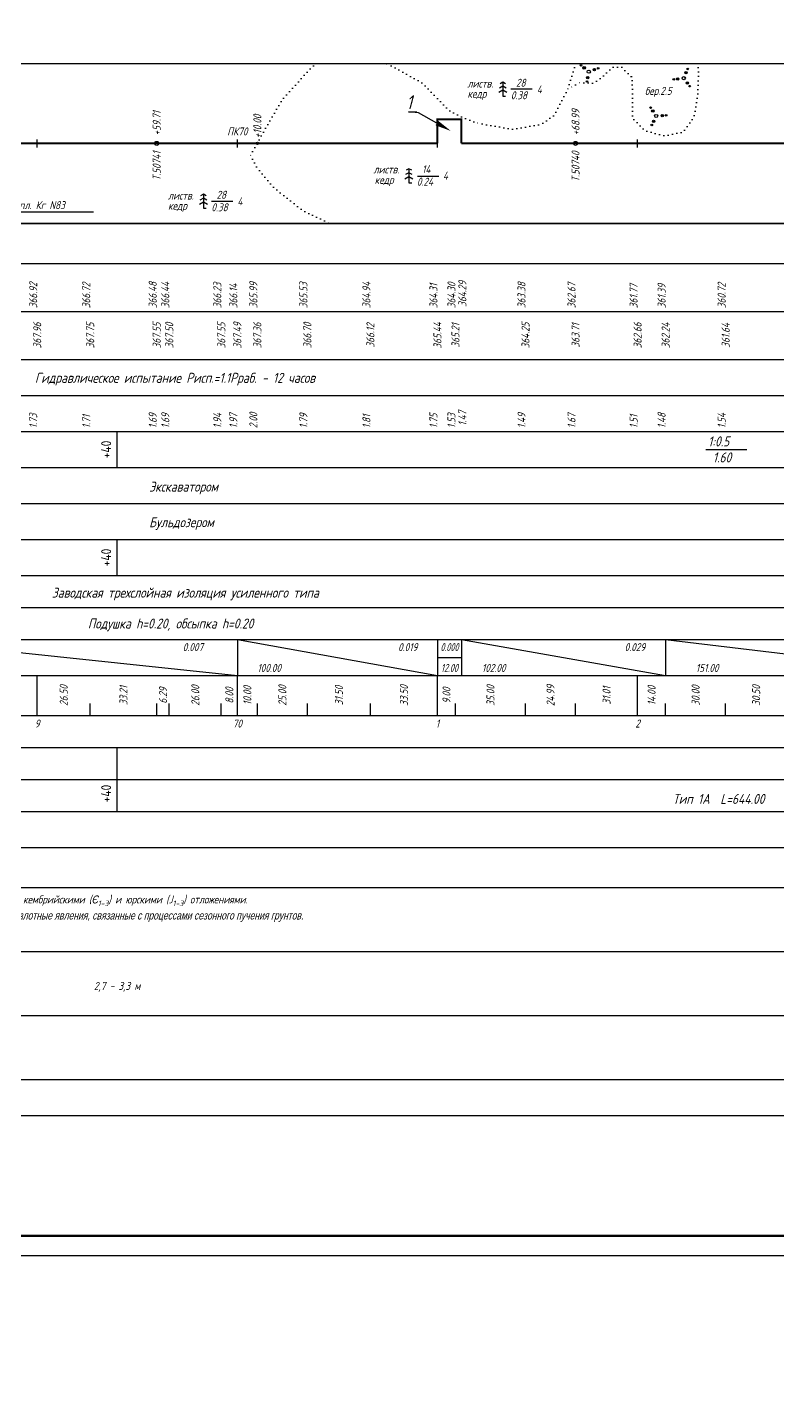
# Model space of a CAD drawing. Extents: x 0 to 1712, y -36 to 643.
# Drawn here: x 572.9 to 760.4, y 0 to 342.2 of the extents above; entities that cross this region are included whole.
import ezdxf
from ezdxf import colors
from ezdxf.entities.mleader import LeaderData, LeaderLine
from ezdxf.enums import TextEntityAlignment as Align
from ezdxf.math import Vec2, Vec3

# ---------------------------------------------------------------- set-up
doc = ezdxf.new("R2010")
doc.units = 0
doc.linetypes.add('ИИDot', pattern=[1, 0, -1])
doc.layers.add('ИИ_ОФОРМЛЕНИЕ_025', color=7, linetype='Continuous', lineweight=25)
doc.layers.add('ИИ_ПРОФИЛЬ_025', color=7, linetype='Continuous', lineweight=25)
for name, color, linetype in [('Отметки красные', 7, 'Continuous'), ('Подвал', 7, 'Continuous'), ('ТХ-Л', 140, 'Continuous')]:
    doc.layers.add(name, color=color, linetype=linetype)
doc.styles.add('VNIPISIMPLEXCUR', font='simplex.shx', dxfattribs={"width": 0.8, "oblique": 15})
doc.dimstyles.new('ИИ-1000-м-dm$2', dxfattribs={"dimtxt": 2.5, "dimasz": 2.5, "dimexe": 1.25, "dimexo": 0, "dimgap": 1, "dimtad": 2, "dimtoh": 1, "dimzin": 1, "dimdsep": 46, "dimtxsty": 'VNIPISIMPLEXCUR', "dimcen": 2.5, "dimaunit": 1, "dimazin": 0, "dimtfac": 1, "dimtmove": 1, "dimatfit": 2, "dimfxl": 1, "dimarcsym": 0})

# ---------------------------------------------------------------- blocks, each defined once
blk = doc.blocks.new('ИИ053952')
at = {"linetype": 'Continuous', "lineweight": 25}
h = blk.add_hatch(color=0, dxfattribs=at)
edge = h.paths.add_edge_path()
edge.add_arc((-1.31, 2.13), 0.2, 0, 360)
h = blk.add_hatch(color=0, dxfattribs=at)
edge = h.paths.add_edge_path()
edge.add_arc((-0.79, 1.28), 0.3, 0, 360)
h = blk.add_hatch(color=0, dxfattribs=at)
edge = h.paths.add_edge_path()
edge.add_arc((1.5, 0.04), 0.3, 0, 360)
h = blk.add_hatch(color=0, dxfattribs=at)
edge = h.paths.add_edge_path()
edge.add_arc((2.5, 0.07), 0.2, 0, 360)
h = blk.add_hatch(color=0, dxfattribs=at)
edge = h.paths.add_edge_path()
edge.add_arc((-1.19, -2.2), 0.2, 0, 360)
h = blk.add_hatch(color=0, dxfattribs=at)
edge = h.paths.add_edge_path()
edge.add_arc((-0.71, -1.32), 0.3, 0, 360)
at = {"color": 0, "linetype": 'Continuous', "lineweight": 25}
for centre, radius in [((-1.31, 2.13), 0.2), ((-0.79, 1.28), 0.3), ((0, 0), 0.4), ((1.5, 0.04), 0.3), ((2.5, 0.07), 0.2), ((-1.19, -2.2), 0.2), ((-0.71, -1.32), 0.3)]:
    blk.add_circle(centre, radius, dxfattribs=at)
blk = doc.blocks.new('ИИ053672А')
at = {"color": 0, "linetype": 'Continuous'}
for points in [[(0.7, 3.1), (0, 3.5), (-0.7, 3.1)], [(0, 3.5), (0, 0), (0.7, 0)], [(1, 0.92), (0, 1.5), (-1, 0.92)], [(0.85, 2.01), (0, 2.5), (-0.85, 2.01)]]:
    blk.add_lwpolyline(points, dxfattribs=at)
at = {"color": 0, "linetype": 'Continuous', "style": 'VNIPISIMPLEXCUR', "oblique": 15, "width": 0.8}
blk.add_attdef('RACE1', text='', height=2, dxfattribs=at).set_placement((-2, 2.25), align=Align.RIGHT)
blk.add_attdef('HEIGHT', (2, 2.25), '', height=2, dxfattribs=at)
blk.add_attdef('RACE2', text='', height=2, dxfattribs=at).set_placement((-2, 1.25), align=Align.TOP_RIGHT)
blk.add_attdef('THICKNESS', text='', height=2, dxfattribs=at).set_placement((2, 1.25), align=Align.TOP_LEFT)
blk.add_attdef('DISTANCE', text='', height=2, dxfattribs=at).set_placement((8.5, 1.75), align=Align.MIDDLE_LEFT)
blk = doc.blocks.new('ИИ03А2Х4')
at = {"color": 0, "linetype": 'Continuous', "lineweight": 25}
blk.add_lwpolyline([(0, 0), (0, 594), (1682, 594), (1682, 0)], close=True, dxfattribs=at)
at = {"color": 0, "linetype": 'Continuous', "lineweight": 50}
blk.add_lwpolyline([(20, 5), (20, 589), (1677, 589), (1677, 5)], close=True, dxfattribs=at)
at = {"color": 0, "linetype": 'Continuous', "style": 'VNIPISIMPLEXCUR', "oblique": 15, "width": 0.8, "flags": 8}
blk.add_attdef('FORMAT', text='', height=2.5, dxfattribs=at).set_placement((1677, 1.25), align=Align.RIGHT)
blk = doc.blocks.new('ИИ15002')
at = {"linetype": 'Continuous', "lineweight": 25}
h = blk.add_hatch(color=0, dxfattribs=at)
edge = h.paths.add_edge_path()
edge.add_arc((0, 0), 0.3, 0, 360)
at = {"color": 0, "linetype": 'Continuous', "lineweight": 25}
blk.add_circle((0, 0), 0.3, dxfattribs=at)
at = {"color": 0, "linetype": 'Continuous', "style": 'VNIPISIMPLEXCUR', "oblique": 15, "width": 0.8}
blk.add_attdef('STATIONING', (1, 1.3), '', height=2, rotation=90, dxfattribs=at)
at = {"color": 7, "linetype": 'Continuous', "style": 'VNIPISIMPLEXCUR', "oblique": 15, "width": 0.8}
blk.add_attdef('HEIGHT', text='', height=2, dxfattribs=at).set_placement((0, -1.3), align=Align.TOP_CENTER)
blk = doc.blocks.new('*D30')
at = {"layer": 'Defpoints', "color": 0, "transparency": 16777216}
for p in [(974.43, 333.23, -184.58), (125.4, 313.23), (1125.4, 313.23), (981.49, 309.23), (982.4, 293.23, -184.58)]:
    blk.add_point(p, dxfattribs=at)
at = {"layer": 'ИИ_ПРОФИЛЬ_025', "color": 0, "lineweight": -2, "transparency": 16777216}
for p, q in [((982.31, 310.03), (985.89, 303.41)), ((985.89, 303.41), (993.55, 303.41))]:
    blk.add_line(p, q, dxfattribs=at)
blk.add_arc((978.42, 313.23), 5.04, 304.1476, 337.1185, dxfattribs=at)
at = {"layer": 'ИИ_ПРОФИЛЬ_025', "color": 0, "transparency": 16777216}
for points in [[(982.74, 311.33), (983.39, 311.2), (983.46, 313.23)], [(981.38, 308.75), (981.12, 309.36), (979.4, 308.28)]]:
    blk.add_solid(points, dxfattribs=at)
at = {"layer": 'ИИ_ПРОФИЛЬ_025', "color": 0, "transparency": 16777216, "insert": (989.97, 305.1), "char_height": 2, "attachment_point": 5, "style": 'VNIPISIMPLEXCUR'}
blk.add_mtext("78°44'", dxfattribs=at)
blk = doc.blocks.new('*D31')
at = {"layer": 'Defpoints', "color": 0, "transparency": 16777216}
for p in [(483.19, 333.23), (481.81, 317.63), (125.4, 313.23), (478.21, 313.22), (1125.4, 313.23)]:
    blk.add_point(p, dxfattribs=at)
at = {"layer": 'ИИ_ПРОФИЛЬ_025', "color": 0, "lineweight": -2, "transparency": 16777216}
for p, q in [((482.69, 316.73), (486.25, 319.5)), ((486.25, 319.5), (492.09, 319.5))]:
    blk.add_line(p, q, dxfattribs=at)
blk.add_arc((478.21, 313.23), 5.69, 20.2603, 55.7613, dxfattribs=at)
at = {"layer": 'ИИ_ПРОФИЛЬ_025', "color": 0, "transparency": 16777216}
for points in [[(481.27, 317.62), (481.55, 318.23), (479.58, 318.74)], [(483.87, 315.25), (483.22, 315.14), (483.9, 313.23)]]:
    blk.add_solid(points, dxfattribs=at)
at = {"layer": 'ИИ_ПРОФИЛЬ_025', "color": 0, "transparency": 16777216, "insert": (489.42, 321.19), "char_height": 2, "attachment_point": 5, "style": 'VNIPISIMPLEXCUR'}
blk.add_mtext("76°1'", dxfattribs=at)
blk = doc.blocks.new('*D32')
at = {"layer": 'Defpoints', "color": 0, "transparency": 16777216}
for p in [(470.32, 333.23), (125.4, 313.23), (1125.4, 313.23), (461.61, 308.68), (460.35, 293.23)]:
    blk.add_point(p, dxfattribs=at)
at = {"layer": 'ИИ_ПРОФИЛЬ_025', "color": 0, "lineweight": -2, "transparency": 16777216}
for p, q in [((460.7, 309.61), (456.06, 304.85)), ((456.06, 304.85), (450.22, 304.85))]:
    blk.add_line(p, q, dxfattribs=at)
blk.add_arc((465.34, 313.23), 5.88, 199.5904, 236.4241, dxfattribs=at)
at = {"layer": 'ИИ_ПРОФИЛЬ_025', "color": 0, "transparency": 16777216}
for points in [[(459.47, 311.2), (460.13, 311.31), (459.46, 313.23)], [(462.22, 308.64), (461.95, 308.03), (463.92, 307.52)]]:
    blk.add_solid(points, dxfattribs=at)
at = {"layer": 'ИИ_ПРОФИЛЬ_025', "color": 0, "transparency": 16777216, "insert": (452.89, 306.54), "char_height": 2, "attachment_point": 5, "style": 'VNIPISIMPLEXCUR'}
blk.add_mtext("76°1'", dxfattribs=at)
blk = doc.blocks.new('*D33')
at = {"layer": 'Defpoints', "color": 0, "transparency": 16777216}
for p in [(125.4, 313.23), (310.01, 313.24), (1125.4, 313.23), (306.41, 311.14), (310.02, 293.23)]:
    blk.add_point(p, dxfattribs=at)
at = {"layer": 'ИИ_ПРОФИЛЬ_025', "color": 0, "lineweight": -2, "transparency": 16777216}
for p, q in [((307.07, 310.28), (307.1, 302.16)), ((307.1, 302.16), (302.86, 302.16))]:
    blk.add_line(p, q, dxfattribs=at)
blk.add_arc((310.01, 313.23), 4.17, 207.7818, 242.2224, dxfattribs=at)
at = {"layer": 'ИИ_ПРОФИЛЬ_025', "color": 0, "transparency": 16777216}
for points in [[(306.01, 311.21), (306.65, 311.37), (305.85, 313.23)], [(308.15, 309.87), (307.99, 309.22), (310.01, 309.06)]]:
    blk.add_solid(points, dxfattribs=at)
at = {"layer": 'ИИ_ПРОФИЛЬ_025', "color": 0, "transparency": 16777216, "insert": (304.73, 303.66), "char_height": 2, "attachment_point": 5, "style": 'VNIPISIMPLEXCUR'}
blk.add_mtext('90%%d', dxfattribs=at)
blk = doc.blocks.new('*D34')
at = {"layer": 'Defpoints', "color": 0, "transparency": 16777216}
for p in [(140.6, 333.23), (143.59, 314.95), (125.4, 313.23), (140.6, 313.23), (1125.4, 313.23)]:
    blk.add_point(p, dxfattribs=at)
at = {"layer": 'ИИ_ПРОФИЛЬ_025', "color": 0, "lineweight": -2, "transparency": 16777216}
for p, q in [((143.04, 315.67), (144.38, 318.82)), ((144.38, 318.82), (148.62, 318.82))]:
    blk.add_line(p, q, dxfattribs=at)
blk.add_arc((140.6, 313.23), 3.45, 33.7265, 56.2791, dxfattribs=at)
at = {"layer": 'ИИ_ПРОФИЛЬ_025', "color": 0, "transparency": 16777216}
for points in [[(142.42, 315.78), (142.61, 316.41), (140.6, 316.67)], [(143.79, 315.24), (143.15, 315.04), (144.05, 313.23)]]:
    blk.add_solid(points, dxfattribs=at)
at = {"layer": 'ИИ_ПРОФИЛЬ_025', "color": 0, "transparency": 16777216, "insert": (146.75, 320.32), "char_height": 2, "attachment_point": 5, "style": 'VNIPISIMPLEXCUR'}
blk.add_mtext('90%%d', dxfattribs=at)

msp = doc.modelspace()

# ---------------------------------------------------------------- linework, layer by layer
at = {"layer": 'ИИ_ПРОФИЛЬ_025', "flags": 128}
for points in [[(125.3976, 333.2274), (1125.3976, 333.2274)], [(693.7247, 326.8315), (699.0804, 326.8315)], [(493.8976, 313.2274), (675.3976, 313.2274)], [(575.3976, 312.2274), (575.3976, 314.2274)], [(625.3976, 312.2274), (625.3976, 314.2274)], [(675.3976, 312.2274), (675.3976, 314.2274)], [(681.3976, 313.2274), (1075.3976, 313.2274)], [(725.3976, 312.2274), (725.3976, 314.2274)], [(670.3845, 305.0627), (675.7402, 305.0627)], [(618.9132, 298.8325), (624.2689, 298.8325)], [(589.4801, 296.0052), (556.5279, 296.0052), (556.5279, 293.3067)], [(125.3976, 293.2274), (1125.3976, 293.2274)], [(519.5958, 293.2274), (519.616, 293.3089), (1125.3976, 293.2726)], [(315.3976, 283.2274), (905.3976, 283.2274)], [(315.3976, 271.2274), (905.3976, 271.2274)], [(315.3976, 259.2274), (905.3976, 259.2274)], [(315.3976, 250.2274), (905.3976, 250.2274)], [(315.3976, 241.2274), (905.3976, 241.2274)], [(318.8192, 232.2274), (902.1976, 232.2274)], [(315.3976, 223.2274), (905.3976, 223.2274)], [(315.3976, 214.2274), (905.3976, 214.2274)], [(315.3976, 205.2274), (905.3976, 205.2274)], [(315.3976, 197.2274), (905.3976, 197.2274)], [(315.3976, 189.2274), (905.3976, 189.2274)], [(125.3976, 180.2274), (1125.3976, 180.2274)], [(575.3976, 170.2274), (575.3976, 180.2274)], [(625.3976, 170.2274), (625.3976, 180.2274)], [(675.3976, 170.2274), (675.3976, 180.2274)], [(725.3976, 170.2274), (725.3976, 180.2274)], [(588.6476, 170.2274), (588.6476, 173.2274)], [(605.2526, 170.2274), (605.2526, 173.2274)], [(608.3976, 170.2274), (608.3976, 173.2274)], [(621.3976, 170.2274), (621.3976, 173.2274)], [(630.3976, 170.2274), (630.3976, 173.2274)], [(642.8976, 170.2274), (642.8976, 173.2274)], [(658.6476, 170.2274), (658.6476, 173.2274)], [(679.8976, 170.2274), (679.8976, 173.2274)], [(697.3976, 170.2274), (697.3976, 173.2274)], [(709.8926, 170.2274), (709.8926, 173.2274)], [(732.3976, 170.2274), (732.3976, 173.2274)], [(747.3976, 170.2274), (747.3976, 173.2274)], [(125.3976, 170.2274), (1125.3976, 170.2274)], [(125.3976, 162.2274), (905.3976, 162.2274)], [(125.3976, 154.2274), (905.3976, 154.2274)], [(125.3976, 146.2274), (902.1976, 146.2274)], [(125.3976, 137.2274), (905.3976, 137.2274)], [(125.3976, 127.2274), (905.3976, 127.2274)], [(125.3976, 111.2274), (905.3976, 111.2274)], [(125.3976, 95.2274), (905.3976, 95.2274)], [(125.3976, 79.2274), (1125.3976, 79.2274)], [(125.3976, 70.2274), (1125.3976, 70.2274)], [(125.3976, 40.2274), (1125.3976, 40.2274)]]:
    msp.add_lwpolyline(points, dxfattribs=at)
at = {"layer": 'ИИ_ПРОФИЛЬ_025', "linetype": 'ИИDot', "flags": 128}
for points in [[(645.3218, 333.2274), (644.1569, 332.4908), (636.6004, 324.1693), (632.2803, 316.7223), (628.6882, 310.2807), (630.271, 307.264), (634.2464, 302.3915), (641.8079, 296.4232), (648.5396, 293.2274)], [(709.9349, 333.2274), (709.9334, 333.1562), (707.9919, 326.8371), (704.4731, 320.1585), (701.3665, 318.0251), (694.3548, 316.7585), (685.4415, 318.2797), (681.0061, 320.0213), (678.2128, 321.493), (671.6896, 328.3032), (664.0123, 332.5465), (662.1377, 333.2274)], [(740.2225, 333.2274), (740.6811, 331.7451), (740.3788, 324.9556), (739.4893, 319.7866), (736.7654, 316.1085), (732.1811, 315.115), (727.129, 316.4657), (724.0866, 319.6419), (724.1334, 324.2061), (724.046, 329.7587), (721.3541, 332.3569), (719.0704, 332.2491), (716.6337, 329.8619), (714.3704, 328.301), (710.8393, 328.393), (707.9919, 326.8371)]]:
    msp.add_lwpolyline(points, dxfattribs=at)
at = {"layer": 'ИИ_ПРОФИЛЬ_025'}
for centre in [(605.2526, 313.2274), (709.8926, 313.2274)]:
    msp.add_circle(centre, 0.5, dxfattribs=at)
at = {"layer": 'Подвал'}
for p, q in [((539.8976, 189.2274), (625.3976, 180.2274)), ((625.3976, 189.2274), (625.3976, 180.2274)), ((625.3976, 189.2274), (625.3976, 180.2274)), ((625.3976, 189.2274), (675.3976, 180.2274)), ((675.3976, 189.2274), (675.3976, 180.2274)), ((675.3976, 189.2274), (675.3976, 180.2274)), ((681.3976, 189.2274), (681.3976, 180.2274)), ((681.3976, 189.2274), (681.3976, 180.2274)), ((681.3976, 189.2274), (732.3976, 180.2274)), ((732.3976, 189.2274), (732.3976, 180.2274)), ((732.3976, 189.2274), (732.3976, 180.2274)), ((732.3976, 189.2274), (807.8976, 180.2274)), ((675.3976, 184.7274), (681.3976, 184.7274))]:
    msp.add_line(p, q, dxfattribs=at)
at = {"layer": 'ТХ-Л', "const_width": 0.5}
for points in [[(675.3976, 313.2274), (675.3976, 319.2274), (681.3976, 319.2274), (681.3976, 313.2274)], [(493.8976, 313.2274), (675.3976, 313.2274)], [(681.3976, 313.2274), (905.3976, 313.2274)]]:
    msp.add_lwpolyline(points, dxfattribs=at)
at = {"layer": 'ТХ-Л', "ltscale": 100}
for points in [[(595.3976, 232.2274), (595.3976, 241.2274)], [(595.3976, 205.2274), (595.3976, 214.2274)], [(595.3976, 146.2274), (595.3976, 162.2274)]]:
    msp.add_lwpolyline(points, dxfattribs=at)
at = {"layer": 'ТХ-Л'}
msp.add_lwpolyline([(742.4177, 236.7262), (752.6743, 236.7262)], dxfattribs=at)

# ---------------------------------------------------------------- block references
at = {"layer": 'ИИ_ОФОРМЛЕНИЕ_025'}
msp.add_blockref('ИИ03А2Х4', (30.3976, 35.2274), dxfattribs=at)
at = {"layer": 'ИИ_ПРОФИЛЬ_025'}
for p, rotation in [((713.1947, 331.1555), 258.2518289189635), ((736.9273, 329.5335), 185.133649716206), ((730.0468, 320.0899), 242.2166791689161)]:
    msp.add_blockref('ИИ053952', p, dxfattribs=dict(at, rotation=rotation))
ref = msp.add_blockref('ИИ053672А', (691.7277, 325.008), dxfattribs=at)
ref.add_attrib('RACE1', 'листв.', dxfattribs={"layer": '0', "color": 0, "linetype": 'Continuous', "height": 2, "rotation": 0, "style": 'VNIPISIMPLEXCUR', "oblique": 15, "width": 0.8}).set_placement((689.305, 327.1887), align=Align.RIGHT)
ref.add_attrib('RACE2', 'кедр', dxfattribs={"layer": '0', "color": 0, "linetype": 'Continuous', "height": 2, "rotation": 0, "style": 'VNIPISIMPLEXCUR', "oblique": 15, "width": 0.8}).set_placement((687.6183, 326.6479), align=Align.TOP_RIGHT)
ref.add_attrib('HEIGHT', '28', (695.0099, 327.3864), dxfattribs={"layer": '0', "color": 0, "linetype": 'Continuous', "height": 2, "rotation": 0, "style": 'VNIPISIMPLEXCUR', "oblique": 15, "width": 0.8})
ref.add_attrib('THICKNESS', '0.38', dxfattribs={"layer": '0', "color": 0, "linetype": 'Continuous', "height": 2, "rotation": 0, "style": 'VNIPISIMPLEXCUR', "oblique": 15, "width": 0.8}).set_placement((693.7277, 326.258), align=Align.TOP_LEFT)
ref.add_attrib('DISTANCE', '4', dxfattribs={"layer": '0', "color": 0, "linetype": 'Continuous', "height": 2, "rotation": 0, "style": 'VNIPISIMPLEXCUR', "oblique": 15, "width": 0.8}).set_placement((700.2277, 326.758), align=Align.MIDDLE_LEFT)
msp.add_blockref('ИИ15002', (630.3976, 313.2274), dxfattribs=at).add_auto_attribs({'STATIONING': '+10.00'})
ref = msp.add_blockref('ИИ053672А', (668.2592, 303.41), dxfattribs=dict(at, rotation=359.9964013911383))
ref.add_attrib('RACE1', 'листв.', dxfattribs={"layer": '0', "color": 0, "linetype": 'Continuous', "height": 2, "rotation": 359.996401, "style": 'VNIPISIMPLEXCUR', "oblique": 15, "width": 0.8}).set_placement((665.8374, 305.7228, -184.58), align=Align.RIGHT)
ref.add_attrib('RACE2', 'кедр', dxfattribs={"layer": '0', "color": 0, "linetype": 'Continuous', "height": 2, "rotation": 359.996401, "style": 'VNIPISIMPLEXCUR', "oblique": 15, "width": 0.8}).set_placement((664.4319, 305.1157, -184.58), align=Align.TOP_RIGHT)
ref.add_attrib('HEIGHT', '14', (671.5416, 305.7882, -184.58), dxfattribs={"layer": '0', "color": 0, "linetype": 'Continuous', "height": 2, "rotation": 359.996401, "style": 'VNIPISIMPLEXCUR', "oblique": 15, "width": 0.8})
ref.add_attrib('THICKNESS', '0.24', dxfattribs={"layer": '0', "color": 0, "linetype": 'Continuous', "height": 2, "rotation": 359.996401, "style": 'VNIPISIMPLEXCUR', "oblique": 15, "width": 0.8}).set_placement((670.2593, 304.6599, -184.58), align=Align.TOP_LEFT)
ref.add_attrib('DISTANCE', '4', dxfattribs={"layer": '0', "color": 0, "linetype": 'Continuous', "height": 2, "rotation": 359.996401, "style": 'VNIPISIMPLEXCUR', "oblique": 15, "width": 0.8}).set_placement((676.7593, 305.1595, -184.58), align=Align.MIDDLE_LEFT)
ref = msp.add_blockref('ИИ053672А', (616.9162, 297.009), dxfattribs=at)
ref.add_attrib('RACE1', 'листв.', dxfattribs={"layer": '0', "color": 0, "linetype": 'Continuous', "height": 2, "rotation": 0, "style": 'VNIPISIMPLEXCUR', "oblique": 15, "width": 0.8}).set_placement((614.4935, 299.1897), align=Align.RIGHT)
ref.add_attrib('RACE2', 'кедр', dxfattribs={"layer": '0', "color": 0, "linetype": 'Continuous', "height": 2, "rotation": 0, "style": 'VNIPISIMPLEXCUR', "oblique": 15, "width": 0.8}).set_placement((612.8068, 298.649), align=Align.TOP_RIGHT)
ref.add_attrib('HEIGHT', '28', (620.1984, 299.3874), dxfattribs={"layer": '0', "color": 0, "linetype": 'Continuous', "height": 2, "rotation": 0, "style": 'VNIPISIMPLEXCUR', "oblique": 15, "width": 0.8})
ref.add_attrib('THICKNESS', '0.38', dxfattribs={"layer": '0', "color": 0, "linetype": 'Continuous', "height": 2, "rotation": 0, "style": 'VNIPISIMPLEXCUR', "oblique": 15, "width": 0.8}).set_placement((618.9162, 298.259), align=Align.TOP_LEFT)
ref.add_attrib('DISTANCE', '4', dxfattribs={"layer": '0', "color": 0, "linetype": 'Continuous', "height": 2, "rotation": 0, "style": 'VNIPISIMPLEXCUR', "oblique": 15, "width": 0.8}).set_placement((625.4162, 298.759), align=Align.MIDDLE_LEFT)

# ---------------------------------------------------------------- texts
at = {"layer": 'ИИ_ПРОФИЛЬ_025', "style": 'VNIPISIMPLEXCUR', "oblique": 15, "width": 0.8}
msp.add_text('бер.2.5', height=2, rotation=359.996401, dxfattribs=at).set_placement((727.2199, 325.3551))
for s, p in [('+68.99', (709.8926, 315.2274)), ('+59.71', (605.2526, 315.2274))]:
    msp.add_text(s, height=2, rotation=90, dxfattribs=at).set_placement(p, align=Align.MIDDLE_LEFT)
for s, p in [('ПК70', (625.3976, 315.2274)), ('9', (575.3976, 167.2274)), ('70', (625.3976, 167.2274)), ('1', (675.3976, 167.2274)), ('2', (725.3976, 167.2274))]:
    msp.add_text(s, height=2, dxfattribs=at).set_placement(p, align=Align.CENTER)
for s, p in [('Т.50741', (605.2526, 311.2274)), ('Т.50740', (709.8926, 311.2274))]:
    msp.add_text(s, height=2, rotation=90, dxfattribs=at).set_placement(p, align=Align.MIDDLE_RIGHT)
msp.add_text('Трасса ГК от пл. Кг N83', height=2, dxfattribs=at).set_placement((556.6124, 296.7991))
for s, p in [('367.96', (576.3976, 265.2274)), ('367.75', (589.6476, 265.2274)), ('367.55', (606.2526, 265.2274)), ('367.50', (609.3976, 265.2274)), ('367.55', (622.3976, 265.2274)), ('367.49', (626.3976, 265.2274)), ('367.36', (631.3976, 265.2274)), ('366.70', (643.8976, 265.2274)), ('366.12', (659.6476, 265.2274)), ('365.44', (676.3976, 265.2274)), ('365.21', (680.8976, 265.2274)), ('364.25', (698.3976, 265.2274)), ('363.71', (710.8926, 265.2274)), ('362.66', (726.3976, 265.2274)), ('362.24', (733.3976, 265.2274)), ('361.64', (748.3976, 265.2274))]:
    msp.add_text(s, height=2, rotation=90, dxfattribs=at).set_placement(p, align=Align.CENTER)
for s, p in [('26.50', (582.0226, 175.2274)), ('26.00', (614.8976, 175.2274)), ('25.00', (636.6476, 175.2274)), ('33.50', (667.0226, 175.2274)), ('35.00', (688.6476, 175.2274)), ('24.99', (703.6451, 175.2274)), ('30.00', (739.8976, 175.2274)), ('30.50', (755.0226, 175.2274)), ('33.21', (596.9501, 175.2274)), ('6.29', (606.8251, 175.2274)), ('8.00', (623.3976, 175.2274)), ('10.00', (627.8976, 175.2274)), ('31.50', (650.7726, 175.2274)), ('9.00', (677.6476, 175.2274)), ('31.01', (717.6451, 175.2274)), ('14.00', (728.8976, 175.2274))]:
    msp.add_text(s, height=2, rotation=90, dxfattribs=at).set_placement(p, align=Align.MIDDLE_CENTER)
msp.add_text('2,7 - 3,3 м', height=2, dxfattribs=at).set_placement((595.3611, 103.6463), align=Align.TOP_CENTER)
at = {"layer": 'ИИ_ПРОФИЛЬ_025', "insert": (554.8036, 124.5829), "char_height": 2, "width": 248.670138, "attachment_point": 2, "style": 'VNIPISIMPLEXCUR'}
msp.add_mtext('Элювиальные, элювиально-делювиальные {\\A1;(e, ed N-Q, Q)} отложени{\\A1;я, подстилаемые кембрийскими (\\fArial|b0|i0|c204|p34;Є\\Fsimplex|c204;\\H0.7x;\\S^ 1-3;\\H1.4286x;) и \\H0.99998x;юрскими (J\\H0.7x;\\S^ 1-3;\\H1.4286x;) отложениями.\\P\\Fc:\\3dservice\\simplex|c204;\\H0.99998x;Сплошное распространение ММГ. Мерзлота сливающегося и несливающегося типов. Характерны мерзлотные явления, связанные с процессами сезонного пучения грунтов.}', dxfattribs=at)
at = {"layer": 'Отметки красные', "ltscale": 100, "char_height": 2, "attachment_point": 7, "rotation": 89.999982, "style": 'VNIPISIMPLEXCUR'}
for s, insert in [('\\W0.800;\\W0.8;\\Q15.0;366.92', (575.3976, 272.0274)), ('\\W0.800;\\W0.8;\\Q15.0;366.72', (588.6476, 272.0274)), ('\\W0.800;\\W0.8;\\Q15.0;366.48', (605.2526, 272.0274)), ('\\W0.800;\\W0.8;\\Q15.0;366.44', (608.3976, 272.0274)), ('\\W0.800;\\W0.8;\\Q15.0;366.23', (621.3976, 272.0274)), ('\\W0.800;\\W0.8;\\Q15.0;366.14', (625.3976, 272.0274)), ('\\W0.800;\\W0.8;\\Q15.0;365.99', (630.3976, 272.0274)), ('\\W0.800;\\W0.8;\\Q15.0;365.53', (642.8976, 272.0274)), ('\\W0.800;\\W0.8;\\Q15.0;364.94', (658.6476, 272.0274)), ('\\W0.800;\\W0.8;\\Q15.0;364.31', (675.3976, 272.0274)), ('\\W0.800;\\W0.8;\\Q15.0;364.30', (679.8976, 272.0274)), ('\\W0.800;\\W0.8;\\Q15.0;364.29', (682.6197, 272.3811)), ('\\W0.800;\\W0.8;\\Q15.0;363.38', (697.3976, 272.0274)), ('\\W0.800;\\W0.8;\\Q15.0;362.67', (709.8926, 272.0274)), ('\\W0.800;\\W0.8;\\Q15.0;361.77', (725.3976, 272.0274)), ('\\W0.800;\\W0.8;\\Q15.0;361.39', (732.3976, 272.0274)), ('\\W0.800;\\W0.8;\\Q15.0;360.72', (747.3976, 272.0274))]:
    msp.add_mtext(s, dxfattribs=dict(at, insert=insert))
at = {"layer": 'Подвал', "ltscale": 100, "char_height": 2, "attachment_point": 7, "rotation": 89.999982, "style": 'VNIPISIMPLEXCUR'}
for s, insert in [('\\W0.800;\\W0.8;\\Q15.0;1.47', (682.6197, 242.6573)), ('\\W0.800;\\W0.8;\\Q15.0;1.73', (575.3976, 242.0274)), ('\\W0.800;\\W0.8;\\Q15.0;1.71', (588.6476, 242.0274)), ('\\W0.800;\\W0.8;\\Q15.0;1.69', (605.2526, 242.0274)), ('\\W0.800;\\W0.8;\\Q15.0;1.69', (608.3976, 242.0274)), ('\\W0.800;\\W0.8;\\Q15.0;1.94', (621.3976, 242.0274)), ('\\W0.800;\\W0.8;\\Q15.0;1.97', (625.3976, 242.0274)), ('\\W0.800;\\W0.8;\\Q15.0;2.00', (630.3976, 242.0274)), ('\\W0.800;\\W0.8;\\Q15.0;1.79', (642.8976, 242.0274)), ('\\W0.800;\\W0.8;\\Q15.0;1.81', (658.6476, 242.0274)), ('\\W0.800;\\W0.8;\\Q15.0;1.75', (675.3976, 242.0274)), ('\\W0.800;\\W0.8;\\Q15.0;1.53', (679.8976, 242.0274)), ('\\W0.800;\\W0.8;\\Q15.0;1.49', (697.3976, 242.0274)), ('\\W0.800;\\W0.8;\\Q15.0;1.67', (709.8926, 242.0274)), ('\\W0.800;\\W0.8;\\Q15.0;1.51', (725.3976, 242.0274)), ('\\W0.800;\\W0.8;\\Q15.0;1.48', (732.3976, 242.0274)), ('\\W0.800;\\W0.8;\\Q15.0;1.54', (747.3976, 242.0274))]:
    msp.add_mtext(s, dxfattribs=dict(at, insert=insert))
at = {"layer": 'Подвал', "ltscale": 100, "char_height": 2, "style": 'VNIPISIMPLEXCUR'}
for s, insert, attachment_point in [('\\W0.800;\\W0.8;\\Q15.0;0.007', (616.8476, 188.3274), 3), ('\\W0.800;\\W0.8;\\Q15.0;0.019', (670.3976, 188.3274), 3), ('{\\W0.7;0.000}', (678.3976, 188.3274), 2), ('\\W0.800;\\W0.8;\\Q15.0;0.029', (727.2976, 188.3274), 3), ('\\W0.800;\\W0.8;\\Q15.0;100.00', (630.3976, 181.1274), 7), ('{\\W0.7;12.00}', (678.3976, 181.1274), 8), ('\\W0.800;\\W0.8;\\Q15.0;102.00', (686.4976, 181.1274), 7), ('\\W0.800;\\W0.8;\\Q15.0;151.00', (739.9476, 181.1274), 7)]:
    msp.add_mtext(s, dxfattribs=dict(at, insert=insert, attachment_point=attachment_point))
at = {"layer": 'ТХ-Л', "style": 'VNIPISIMPLEXCUR', "oblique": 15, "width": 0.8}
for s, p in [('Гидравлическое испытание Рисп.=1.1Рраб. - 12 часов', (574.8235, 253.3855)), ('1:0.5', (743.008, 237.494)), ('1.60', (744.1977, 233.4889)), ('Экскаватором', (603.3644, 226.1929)), ('Бульдозером', (603.3644, 217.3022)), ('Тип 1А  L=644.00', (734.1996, 148.1425))]:
    msp.add_text(s, height=2.5, dxfattribs=at).set_placement(p)
at = {"layer": 'ТХ-Л', "char_height": 2.5, "attachment_point": 8, "rotation": 89.672002, "style": 'VNIPISIMPLEXCUR'}
for insert in [(593.8633, 236.7274), (593.8633, 209.7274), (593.8633, 150.7274)]:
    msp.add_mtext('{\\Q0;+40}', dxfattribs=dict(at, insert=insert))
at = {"layer": 'ТХ-Л', "char_height": 2.5, "width": 84.418544, "attachment_point": 1, "style": 'VNIPISIMPLEXCUR'}
for s, insert in [('Заводская трехслойная изоляция усиленного типа', (579.0579, 202.1954)), ('{\\Fsimplex|c204;Подушка h=0.20, обсыпка h=0.20}', (588.0571, 194.4786))]:
    msp.add_mtext(s, dxfattribs=dict(at, insert=insert))

# ---------------------------------------------------------------- dimensions: what is measured, and where the dimension line sits
at = {"layer": 'ИИ_ПРОФИЛЬ_025'}
for base, line1, line2, picture, middle in [((981.4872, 309.2283), ((125.3976, 313.2274), (1125.3976, 313.2274)), ((974.4333, 333.2274, -184.58), (982.4014, 293.2274, -184.58)), '*D30', (989.9695, 305.1011)), ((481.8132, 317.6259), ((125.3976, 313.2274), (1125.3976, 313.2274)), ((478.2089, 313.2206), (483.1892, 333.2274)), '*D31', (489.423, 321.1945)), ((461.6112, 308.6803), ((460.3549, 293.2274), (470.3173, 333.2274)), ((125.3976, 313.2274), (1125.3976, 313.2274)), '*D32', (452.8907, 306.5396))]:
    dim = msp.add_angular_dim_2l(base=base, line1=line1, line2=line2, dimstyle='ИИ-1000-м-dm$2', override={"dimtxt": 2, "dimasz": 2, "dimgap": 0.5}, dxfattribs=at)
    dim.commit()
    dim.dimension.update_dxf_attribs({"geometry": picture, "text_midpoint": middle, "dimtype": 162})
for base, line2, picture, middle in [((143.5895, 314.9511), ((140.6023, 333.2274), (140.6042, 313.2263)), '*D34', (146.7479, 320.3235)), ((306.4066, 311.1446), ((310.0154, 293.2274), (310.0139, 313.2439)), '*D33', (304.7287, 303.6565))]:
    dim = msp.add_angular_dim_2l(base=base, line1=((125.3976, 313.2274), (1125.3976, 313.2274)), line2=line2, text='90%%d', dimstyle='ИИ-1000-м-dm$2', override={"dimtxt": 2, "dimasz": 2, "dimgap": 0.5}, dxfattribs=at)
    dim.commit()
    dim.dimension.update_dxf_attribs({"geometry": picture, "text_midpoint": middle, "dimtype": 162})

# ---------------------------------------------------------------- leaders
at = {"layer": 'ТХ-Л', "linetype": 'Continuous', "ltscale": 100}
ml = msp.add_multileader_mtext('Standard', dxfattribs=at)
ml.set_content('1\\P', color=256, style='VNIPISIMPLEXCUR')
ml.set_leader_properties()
ml.build(insert=Vec2(0, 0))
ml.multileader.update_dxf_attribs({"leader_type": 0, "has_dogleg": 0, "text_left_attachment_type": 0, "text_right_attachment_type": 0, "dogleg_length": 0.36})
ctx = ml.context
ctx.base_point, ctx.char_height = Vec3(1488.3937, 608.9497), 3.5
ctx.left_attachment, ctx.right_attachment = 0, 0
notes = []
notes.append((ctx, [(0, (0, 0, 0), (0, 0), (1, 0), 1, [])]))
ctx.mtext.insert, ctx.mtext.flow_direction = Vec3(1490.3937, 608.9497), 5
ml = msp.add_multileader_mtext('Standard', dxfattribs=at)
ml.set_content('1', color=256, style='VNIPISIMPLEXCUR')
ml.set_leader_properties()
ml.build(insert=Vec2(0, 0))
ml.multileader.update_dxf_attribs({"has_dogleg": 0, "text_left_attachment_type": 6, "text_right_attachment_type": 6, "dogleg_length": 1})
ctx = ml.context
ctx.base_point, ctx.char_height, ctx.landing_gap_size, ctx.plane_origin = Vec3(668.1333, 321.088), 3.5, 0, Vec3(677.6588, 314.912)
ctx.left_attachment, ctx.right_attachment, ctx.text_align_type = 6, 6, 2
notes.append((ctx, [(0, (1, 1, 0), (667.1333, 321.088), (1, 0), 1, [(0, [(678.7234, 316.3522), (670.6833, 320.888)], 0, [])])]))
ctx.mtext.insert, ctx.mtext.alignment, ctx.mtext.line_spacing_factor, ctx.mtext.flow_direction = Vec3(669.0711, 325.288), 3, 0.908571, 5
for ctx, leaders in notes:
    for number, flags, end, landing, length, lines in leaders:
        leader = LeaderData()
        leader.index, (leader.has_last_leader_line, leader.has_dogleg_vector, leader.attachment_direction) = number, flags
        leader.last_leader_point, leader.dogleg_vector, leader.dogleg_length = Vec3(end), Vec3(landing), length
        for number, points, colour, breaks in lines:
            line = LeaderLine()
            line.index, line.vertices, line.color, line.breaks = number, Vec3.list(points), colors.encode_raw_color(colour), breaks
            leader.lines.append(line)
        ctx.leaders.append(leader)

doc.saveas('drawing.dxf')
